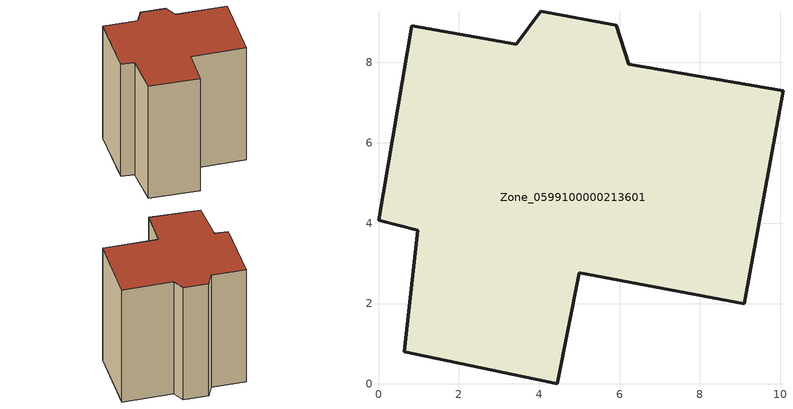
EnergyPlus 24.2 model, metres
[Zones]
Zone_0599100000213601
 floor ground (C_G): 10.07,7.3 9.1,2 5,2.77 4.45,0 0.64,0.8 0.98,3.83 0,4.07 0.83,8.92 3.43,8.45 4.04,9.28 5.92,8.93 6.23,7.96 z0
 wall outside (C_F): 6.23,7.96 5.92,8.93 4.04,9.28 3.43,8.45 0.83,8.92 0,4.07 0.98,3.83 0.64,0.8 4.45,0 5,2.77 9.1,2 10.07,7.3 6.23,7.96 z0:10.03
 roof outside (C_R): 9.1,2 10.07,7.3 6.23,7.96 5.92,8.93 4.04,9.28 3.43,8.45 0.83,8.92 0,4.07 0.98,3.83 0.64,0.8 4.45,0 5,2.77 z10.03
[BUILDING]
Pand.0599100000213601: North Axis=0; Terrain=City; Loads Convergence Tolerance Value=0.04; Temperature Convergence Tolerance Value=0.4; Solar Distribution=FullExterior; Maximum Number of Warmup Days=25; Minimum Number of Warmup Days=1
[Site:Location]
Rotterdam.The.Hague.AP_ZH_NLD Design_Conditions: Latitude=51.96; Longitude=4.45; Time Zone=1; Elevation=-4.5
[SITE:GROUNDTEMPERATURE:BUILDINGSURFACE]
18, 18, 18, 18, 18, 18, 18, 18, 18, 18, 18, 18
[MATERIAL] Thermal Absorptance=0.9; Solar Absorptance=0.7; Visible Absorptance=0.7
Name | Roughness | Thickness | Conductivity | Density | Specific Heat
G.TI.1946 | MediumSmooth | 0.15 | 1 | 540 | 1210
F.TI.1946 | Rough | 0.3 | 0.857143 | 1920 | 840
R.TI.1946 | MediumRough | 0.2 | 0.1 | 1500 | 1000
[CONSTRUCTION]
C_G: G.TI.1946
C_F: F.TI.1946
C_R: R.TI.1946
[ZONE]
Zone_0599100000213601: Type=1; Multiplier=1; Ceiling Height=Autocalculate; Volume=Autocalculate; Floor Area=autocalculate; Part of Total Floor Area=Yes
[ZONEINFILTRATION:DESIGNFLOWRATE]
Infil_Zone_0599100000213601: Zone or ZoneList or Space or SpaceList=Zone_0599100000213601; Schedule=AlwaysOn; Design Flow Rate Calculation Method=Flow/Area; Flow Rate per Floor Area=0.003; Constant Term Coefficient=1; Temperature Term Coefficient=0; Velocity Term Coefficient=0; Velocity Squared Term Coefficient=0
[HVACTEMPLATE:ZONE:IDEALLOADSAIRSYSTEM]
Zone_0599100000213601: Maximum Heating Supply Air Temperature=50; Minimum Cooling Supply Air Temperature=13; Maximum Heating Supply Air Humidity Ratio=0.0156; Minimum Cooling Supply Air Humidity Ratio=0.0077; Heating Limit=NoLimit; Cooling Limit=NoLimit; Dehumidification Control Type=ConstantSensibleHeatRatio; Cooling Sensible Heat Ratio=0.7; Dehumidification Setpoint=60; Humidification Control Type=None; Humidification Setpoint=30; Outdoor Air Method=None; Outdoor Air Flow Rate per Person=0.00944; Outdoor Air Flow Rate per Zone Floor Area=0; Outdoor Air Flow Rate per Zone=0; Demand Controlled Ventilation Type=None; Outdoor Air Economizer Type=NoEconomizer; Heat Recovery Type=None; Sensible Heat Recovery Effectiveness=0.7; Latent Heat Recovery Effectiveness=0.65
[ZONECONTROL:THERMOSTAT]
ThermostatControl_Zone_0599100000213601: Zone or ZoneList=Zone_0599100000213601; Control Type Schedule=DualSetpointControlType; Control 1=Thermostat_Zone_0599100000213601; Temperature Difference Between Cutout And Setpoint=0
[THERMOSTATSETPOINT:DUALSETPOINT]
Thermostat_Zone_0599100000213601: Heating Setpoint Temperature Schedule=HeatingSetpoint_Zone_0599100000213601; Cooling Setpoint Temperature Schedule=CoolingSetpoint_Zone_0599100000213601
[SCHEDULE:COMPACT]
HeatingSetpoint_Zone_0599100000213601: Through: 12/31, For: AllDays, Until: 24:00, 21
CoolingSetpoint_Zone_0599100000213601: Through: 12/31, For: AllDays, Until: 24:00, 24
DualSetpointControlType: Through: 12/31, For: AllDays, Until: 24:00, 4
AlwaysOn: Through: 12/31, For: AllDays, Until: 24:00, 1
